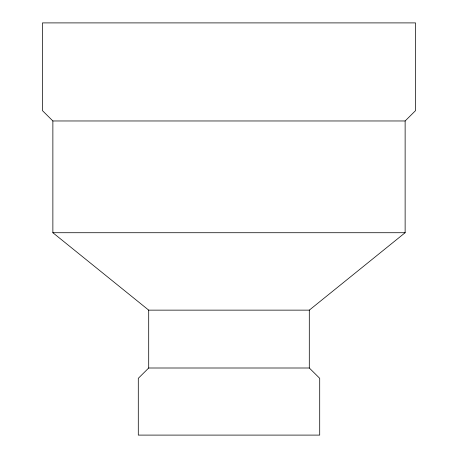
<?xml version="1.0" encoding="UTF-8"?>
<svg xmlns="http://www.w3.org/2000/svg" width="458" height="458" viewBox="0 0 458 458"><rect width="100%" height="100%" fill="white"/><g stroke="black" fill="none" stroke-linecap="round" stroke-linejoin="round"><path stroke-width="0.69" d="M148.701 368.003L309.299 368.003L319.707 378.325L319.707 435.1L138.293 435.1L138.293 378.325L148.701 368.003L148.701 310.14L52.87 232.721L52.87 120.969L42.462 110.641L42.462 22.9L415.538 22.9L415.538 110.641L405.13 120.969L52.87 120.969M309.299 368.003L309.299 310.14L405.13 232.721L405.13 120.969M52.87 232.721L405.13 232.721M148.701 310.14L309.299 310.14"/></g></svg>
